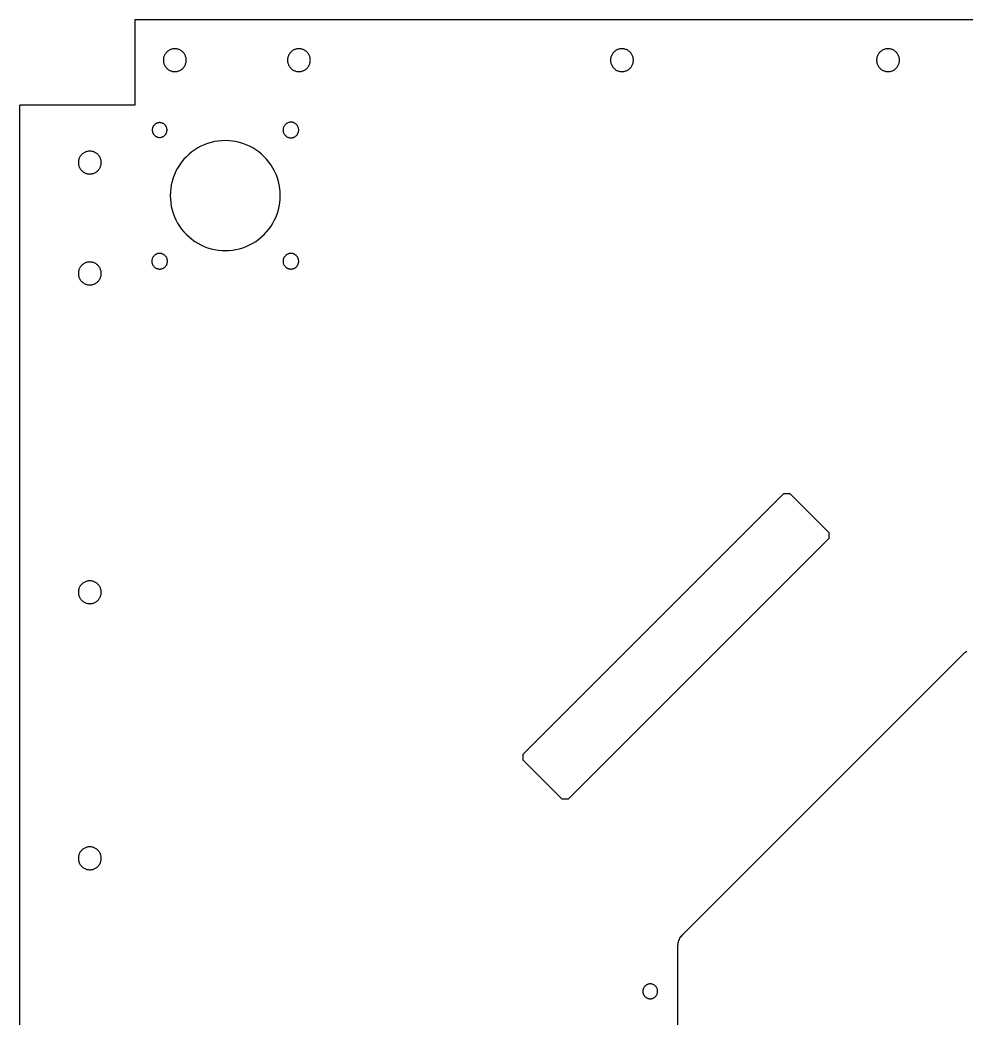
# Model space of a CAD drawing. Extents: x 393 to 866, y -23 to 443.
# Drawn here: x 393.3 to 616.8, y 207.1 to 442.9 of the extents above; entities that cross this region are included whole.
import ezdxf

# ---------------------------------------------------------------- set-up
doc = ezdxf.new("R2010")
doc.units = 0
doc.layers.get('0').update_dxf_attribs({"linetype": 'CONTINUOUS'})

msp = doc.modelspace()

# ---------------------------------------------------------------- linework, layer by layer
for p, q in [((839.18, 442.89), (420.38, 442.89)), ((420.38, 442.89), (420.38, 422.79)), ((427.21, 433.91), (427.18, 433.74)), ((427.25, 434.08), (427.21, 433.91)), ((427.3, 434.25), (427.25, 434.08)), ((427.37, 434.42), (427.3, 434.25)), ((427.44, 434.58), (427.37, 434.42)), ((427.52, 434.74), (427.44, 434.58)), ((427.62, 434.89), (427.52, 434.74)), ((427.72, 435.03), (427.62, 434.89)), ((427.83, 435.17), (427.72, 435.03)), ((427.95, 435.29), (427.83, 435.17)), ((428.08, 435.42), (427.95, 435.29)), ((428.22, 435.53), (428.08, 435.42)), ((428.36, 435.63), (428.22, 435.53)), ((428.51, 435.72), (428.36, 435.63)), ((428.67, 435.81), (428.51, 435.72)), ((428.83, 435.88), (428.67, 435.81)), ((428.99, 435.94), (428.83, 435.88)), ((429.16, 435.99), (428.99, 435.94)), ((429.33, 436.03), (429.16, 435.99)), ((429.51, 436.06), (429.33, 436.03)), ((429.68, 436.08), (429.51, 436.06)), ((429.86, 436.09), (429.68, 436.08)), ((430.04, 436.08), (429.86, 436.09)), ((430.21, 436.06), (430.04, 436.08)), ((430.39, 436.03), (430.21, 436.06)), ((430.56, 435.99), (430.39, 436.03)), ((430.73, 435.94), (430.56, 435.99)), ((430.89, 435.88), (430.73, 435.94)), ((431.05, 435.81), (430.89, 435.88)), ((431.21, 435.72), (431.05, 435.81)), ((431.36, 435.63), (431.21, 435.72)), ((431.5, 435.53), (431.36, 435.63)), ((431.64, 435.42), (431.5, 435.53)), ((431.77, 435.29), (431.64, 435.42)), ((431.89, 435.17), (431.77, 435.29)), ((432, 435.03), (431.89, 435.17)), ((432.11, 434.89), (432, 435.03)), ((432.2, 434.74), (432.11, 434.89)), ((432.28, 434.58), (432.2, 434.74)), ((432.36, 434.42), (432.28, 434.58)), ((432.42, 434.25), (432.36, 434.42)), ((432.47, 434.08), (432.42, 434.25)), ((432.51, 433.91), (432.47, 434.08)), ((432.54, 433.74), (432.51, 433.91)), ((456.53, 433.91), (456.5, 433.74)), ((456.57, 434.08), (456.53, 433.91)), ((456.62, 434.25), (456.57, 434.08)), ((456.68, 434.42), (456.62, 434.25)), ((456.75, 434.58), (456.68, 434.42)), ((456.84, 434.74), (456.75, 434.58)), ((456.93, 434.89), (456.84, 434.74)), ((457.03, 435.03), (456.93, 434.89)), ((457.15, 435.17), (457.03, 435.03)), ((457.27, 435.29), (457.15, 435.17)), ((457.4, 435.42), (457.27, 435.29)), ((457.53, 435.53), (457.4, 435.42)), ((457.68, 435.63), (457.53, 435.53)), ((457.83, 435.72), (457.68, 435.63)), ((457.98, 435.81), (457.83, 435.72)), ((458.14, 435.88), (457.98, 435.81)), ((458.31, 435.94), (458.14, 435.88)), ((458.48, 435.99), (458.31, 435.94)), ((458.65, 436.03), (458.48, 435.99)), ((458.82, 436.06), (458.65, 436.03)), ((459, 436.08), (458.82, 436.06)), ((459.18, 436.09), (459, 436.08)), ((459.35, 436.08), (459.18, 436.09)), ((459.53, 436.06), (459.35, 436.08)), ((459.7, 436.03), (459.53, 436.06)), ((459.87, 435.99), (459.7, 436.03)), ((460.04, 435.94), (459.87, 435.99)), ((460.21, 435.88), (460.04, 435.94)), ((460.37, 435.81), (460.21, 435.88)), ((460.53, 435.72), (460.37, 435.81)), ((460.68, 435.63), (460.53, 435.72)), ((460.82, 435.53), (460.68, 435.63)), ((460.96, 435.42), (460.82, 435.53)), ((461.09, 435.29), (460.96, 435.42)), ((461.21, 435.17), (461.09, 435.29)), ((461.32, 435.03), (461.21, 435.17)), ((461.42, 434.89), (461.32, 435.03)), ((461.51, 434.74), (461.42, 434.89)), ((461.6, 434.58), (461.51, 434.74)), ((461.67, 434.42), (461.6, 434.58)), ((461.73, 434.25), (461.67, 434.42)), ((461.78, 434.08), (461.73, 434.25)), ((461.82, 433.91), (461.78, 434.08)), ((461.85, 433.74), (461.82, 433.91)), ((532.84, 433.91), (532.81, 433.74)), ((532.88, 434.08), (532.84, 433.91)), ((532.93, 434.25), (532.88, 434.08)), ((533, 434.42), (532.93, 434.25)), ((533.07, 434.58), (533, 434.42)), ((533.15, 434.74), (533.07, 434.58)), ((533.25, 434.89), (533.15, 434.74)), ((533.35, 435.03), (533.25, 434.89)), ((533.46, 435.17), (533.35, 435.03)), ((533.58, 435.29), (533.46, 435.17)), ((533.71, 435.42), (533.58, 435.29)), ((533.85, 435.53), (533.71, 435.42)), ((533.99, 435.63), (533.85, 435.53)), ((534.14, 435.72), (533.99, 435.63)), ((534.3, 435.81), (534.14, 435.72)), ((534.46, 435.88), (534.3, 435.81)), ((534.62, 435.94), (534.46, 435.88)), ((534.79, 435.99), (534.62, 435.94)), ((534.96, 436.03), (534.79, 435.99)), ((535.14, 436.06), (534.96, 436.03)), ((535.31, 436.08), (535.14, 436.06)), ((535.49, 436.09), (535.31, 436.08)), ((535.67, 436.08), (535.49, 436.09)), ((535.84, 436.06), (535.67, 436.08)), ((536.02, 436.03), (535.84, 436.06)), ((536.19, 435.99), (536.02, 436.03)), ((536.36, 435.94), (536.19, 435.99)), ((536.52, 435.88), (536.36, 435.94)), ((536.69, 435.81), (536.52, 435.88)), ((536.84, 435.72), (536.69, 435.81)), ((536.99, 435.63), (536.84, 435.72)), ((537.13, 435.53), (536.99, 435.63)), ((537.27, 435.42), (537.13, 435.53)), ((537.4, 435.29), (537.27, 435.42)), ((537.52, 435.17), (537.4, 435.29)), ((537.63, 435.03), (537.52, 435.17)), ((537.74, 434.89), (537.63, 435.03)), ((537.83, 434.74), (537.74, 434.89)), ((537.91, 434.58), (537.83, 434.74)), ((537.99, 434.42), (537.91, 434.58)), ((538.05, 434.25), (537.99, 434.42)), ((538.1, 434.08), (538.05, 434.25)), ((538.14, 433.91), (538.1, 434.08)), ((538.17, 433.74), (538.14, 433.91)), ((595.7, 433.91), (595.67, 433.74)), ((595.74, 434.08), (595.7, 433.91)), ((595.79, 434.25), (595.74, 434.08)), ((595.85, 434.42), (595.79, 434.25)), ((595.93, 434.58), (595.85, 434.42)), ((596.01, 434.74), (595.93, 434.58)), ((596.1, 434.89), (596.01, 434.74)), ((596.21, 435.03), (596.1, 434.89)), ((596.32, 435.17), (596.21, 435.03)), ((596.44, 435.29), (596.32, 435.17)), ((596.57, 435.42), (596.44, 435.29)), ((596.7, 435.53), (596.57, 435.42)), ((596.85, 435.63), (596.7, 435.53)), ((597, 435.72), (596.85, 435.63)), ((597.15, 435.81), (597, 435.72)), ((597.32, 435.88), (597.15, 435.81)), ((597.48, 435.94), (597.32, 435.88)), ((597.65, 435.99), (597.48, 435.94)), ((597.82, 436.03), (597.65, 435.99)), ((598, 436.06), (597.82, 436.03)), ((598.17, 436.08), (598, 436.06)), ((598.35, 436.09), (598.17, 436.08)), ((598.52, 436.08), (598.35, 436.09)), ((598.7, 436.06), (598.52, 436.08)), ((598.88, 436.03), (598.7, 436.06)), ((599.05, 435.99), (598.88, 436.03)), ((599.22, 435.94), (599.05, 435.99)), ((599.38, 435.88), (599.22, 435.94)), ((599.54, 435.81), (599.38, 435.88)), ((599.7, 435.72), (599.54, 435.81)), ((599.85, 435.63), (599.7, 435.72)), ((599.99, 435.53), (599.85, 435.63)), ((600.13, 435.42), (599.99, 435.53)), ((600.26, 435.29), (600.13, 435.42)), ((600.38, 435.17), (600.26, 435.29)), ((600.49, 435.03), (600.38, 435.17)), ((600.59, 434.89), (600.49, 435.03)), ((600.69, 434.74), (600.59, 434.89)), ((600.77, 434.58), (600.69, 434.74)), ((600.84, 434.42), (600.77, 434.58)), ((600.91, 434.25), (600.84, 434.42)), ((600.96, 434.08), (600.91, 434.25)), ((601, 433.91), (600.96, 434.08)), ((601.03, 433.74), (601, 433.91)), ((427.17, 433.56), (427.16, 433.39)), ((427.16, 433.39), (427.17, 433.21)), ((427.18, 433.74), (427.17, 433.56)), ((427.17, 433.21), (427.18, 433.03)), ((427.18, 433.03), (427.21, 432.86)), ((427.21, 432.86), (427.25, 432.69)), ((427.25, 432.69), (427.3, 432.52)), ((427.3, 432.52), (427.37, 432.35)), ((427.37, 432.35), (427.44, 432.19)), ((427.44, 432.19), (427.52, 432.04)), ((427.52, 432.04), (427.62, 431.89)), ((427.62, 431.89), (427.72, 431.74)), ((427.72, 431.74), (427.83, 431.61)), ((427.83, 431.61), (427.95, 431.48)), ((431.77, 431.48), (431.89, 431.61)), ((431.89, 431.61), (432, 431.74)), ((432, 431.74), (432.11, 431.89)), ((432.11, 431.89), (432.2, 432.04)), ((432.2, 432.04), (432.28, 432.19)), ((432.28, 432.19), (432.36, 432.35)), ((432.36, 432.35), (432.42, 432.52)), ((432.42, 432.52), (432.47, 432.69)), ((432.47, 432.69), (432.51, 432.86)), ((432.51, 432.86), (432.54, 433.03)), ((432.55, 433.56), (432.54, 433.74)), ((432.54, 433.03), (432.55, 433.21)), ((432.56, 433.39), (432.55, 433.56)), ((432.55, 433.21), (432.56, 433.39)), ((456.5, 433.74), (456.48, 433.56)), ((456.48, 433.56), (456.48, 433.39)), ((456.48, 433.39), (456.48, 433.21)), ((456.48, 433.21), (456.5, 433.03)), ((456.5, 433.03), (456.53, 432.86)), ((456.53, 432.86), (456.57, 432.69)), ((456.57, 432.69), (456.62, 432.52)), ((456.62, 432.52), (456.68, 432.35)), ((456.68, 432.35), (456.75, 432.19)), ((456.75, 432.19), (456.84, 432.04)), ((456.84, 432.04), (456.93, 431.89)), ((456.93, 431.89), (457.03, 431.74)), ((457.03, 431.74), (457.15, 431.61)), ((457.15, 431.61), (457.27, 431.48)), ((461.09, 431.48), (461.21, 431.61)), ((461.21, 431.61), (461.32, 431.74)), ((461.32, 431.74), (461.42, 431.89)), ((461.42, 431.89), (461.51, 432.04)), ((461.51, 432.04), (461.6, 432.19)), ((461.6, 432.19), (461.67, 432.35)), ((461.67, 432.35), (461.73, 432.52)), ((461.73, 432.52), (461.78, 432.69)), ((461.78, 432.69), (461.82, 432.86)), ((461.82, 432.86), (461.85, 433.03)), ((461.87, 433.56), (461.85, 433.74)), ((461.85, 433.03), (461.87, 433.21)), ((461.88, 433.39), (461.87, 433.56)), ((461.87, 433.21), (461.88, 433.39)), ((532.8, 433.56), (532.79, 433.39)), ((532.79, 433.39), (532.8, 433.21)), ((532.81, 433.74), (532.8, 433.56)), ((532.8, 433.21), (532.81, 433.03)), ((532.81, 433.03), (532.84, 432.86)), ((532.84, 432.86), (532.88, 432.69)), ((532.88, 432.69), (532.93, 432.52)), ((532.93, 432.52), (533, 432.35)), ((533, 432.35), (533.07, 432.19)), ((533.07, 432.19), (533.15, 432.04)), ((533.15, 432.04), (533.25, 431.89)), ((533.25, 431.89), (533.35, 431.74)), ((533.35, 431.74), (533.46, 431.61)), ((533.46, 431.61), (533.58, 431.48)), ((537.4, 431.48), (537.52, 431.61)), ((537.52, 431.61), (537.63, 431.74)), ((537.63, 431.74), (537.74, 431.89)), ((537.74, 431.89), (537.83, 432.04)), ((537.83, 432.04), (537.91, 432.19)), ((537.91, 432.19), (537.99, 432.35)), ((537.99, 432.35), (538.05, 432.52)), ((538.05, 432.52), (538.1, 432.69)), ((538.1, 432.69), (538.14, 432.86)), ((538.14, 432.86), (538.17, 433.03)), ((538.19, 433.56), (538.17, 433.74)), ((538.17, 433.03), (538.19, 433.21)), ((538.19, 433.39), (538.19, 433.56)), ((538.19, 433.21), (538.19, 433.39)), ((595.67, 433.74), (595.65, 433.56)), ((595.65, 433.56), (595.65, 433.39)), ((595.65, 433.39), (595.65, 433.21)), ((595.65, 433.21), (595.67, 433.03)), ((595.67, 433.03), (595.7, 432.86)), ((595.7, 432.86), (595.74, 432.69)), ((595.74, 432.69), (595.79, 432.52)), ((595.79, 432.52), (595.85, 432.35)), ((595.85, 432.35), (595.93, 432.19)), ((595.93, 432.19), (596.01, 432.04)), ((596.01, 432.04), (596.1, 431.89)), ((596.1, 431.89), (596.21, 431.74)), ((596.21, 431.74), (596.32, 431.61)), ((596.32, 431.61), (596.44, 431.48)), ((600.26, 431.48), (600.38, 431.61)), ((600.38, 431.61), (600.49, 431.74)), ((600.49, 431.74), (600.59, 431.89)), ((600.59, 431.89), (600.69, 432.04)), ((600.69, 432.04), (600.77, 432.19)), ((600.77, 432.19), (600.84, 432.35)), ((600.84, 432.35), (600.91, 432.52)), ((600.91, 432.52), (600.96, 432.69)), ((600.96, 432.69), (601, 432.86)), ((601, 432.86), (601.03, 433.03)), ((601.04, 433.56), (601.03, 433.74)), ((601.03, 433.03), (601.04, 433.21)), ((601.05, 433.39), (601.04, 433.56)), ((601.04, 433.21), (601.05, 433.39)), ((427.95, 431.48), (428.08, 431.36)), ((428.08, 431.36), (428.22, 431.24)), ((428.22, 431.24), (428.36, 431.14)), ((428.36, 431.14), (428.51, 431.05)), ((428.51, 431.05), (428.67, 430.96)), ((428.67, 430.96), (428.83, 430.89)), ((428.83, 430.89), (428.99, 430.83)), ((428.99, 430.83), (429.16, 430.78)), ((429.16, 430.78), (429.33, 430.74)), ((429.33, 430.74), (429.51, 430.71)), ((429.51, 430.71), (429.68, 430.69)), ((429.68, 430.69), (429.86, 430.69)), ((429.86, 430.69), (430.04, 430.69)), ((430.04, 430.69), (430.21, 430.71)), ((430.21, 430.71), (430.39, 430.74)), ((430.39, 430.74), (430.56, 430.78)), ((430.56, 430.78), (430.73, 430.83)), ((430.73, 430.83), (430.89, 430.89)), ((430.89, 430.89), (431.05, 430.96)), ((431.05, 430.96), (431.21, 431.05)), ((431.21, 431.05), (431.36, 431.14)), ((431.36, 431.14), (431.5, 431.24)), ((431.5, 431.24), (431.64, 431.36)), ((431.64, 431.36), (431.77, 431.48)), ((457.27, 431.48), (457.4, 431.36)), ((457.4, 431.36), (457.53, 431.24)), ((457.53, 431.24), (457.68, 431.14)), ((457.68, 431.14), (457.83, 431.05)), ((457.83, 431.05), (457.98, 430.96)), ((457.98, 430.96), (458.14, 430.89)), ((458.14, 430.89), (458.31, 430.83)), ((458.31, 430.83), (458.48, 430.78)), ((458.48, 430.78), (458.65, 430.74)), ((458.65, 430.74), (458.82, 430.71)), ((458.82, 430.71), (459, 430.69)), ((459, 430.69), (459.18, 430.69)), ((459.18, 430.69), (459.35, 430.69)), ((459.35, 430.69), (459.53, 430.71)), ((459.53, 430.71), (459.7, 430.74)), ((459.7, 430.74), (459.87, 430.78)), ((459.87, 430.78), (460.04, 430.83)), ((460.04, 430.83), (460.21, 430.89)), ((460.21, 430.89), (460.37, 430.96)), ((460.37, 430.96), (460.53, 431.05)), ((460.53, 431.05), (460.68, 431.14)), ((460.68, 431.14), (460.82, 431.24)), ((460.82, 431.24), (460.96, 431.36)), ((460.96, 431.36), (461.09, 431.48)), ((533.58, 431.48), (533.71, 431.36)), ((533.71, 431.36), (533.85, 431.24)), ((533.85, 431.24), (533.99, 431.14)), ((533.99, 431.14), (534.14, 431.05)), ((534.14, 431.05), (534.3, 430.96)), ((534.3, 430.96), (534.46, 430.89)), ((534.46, 430.89), (534.62, 430.83)), ((534.62, 430.83), (534.79, 430.78)), ((534.79, 430.78), (534.96, 430.74)), ((534.96, 430.74), (535.14, 430.71)), ((535.14, 430.71), (535.31, 430.69)), ((535.31, 430.69), (535.49, 430.69)), ((535.49, 430.69), (535.67, 430.69)), ((535.67, 430.69), (535.84, 430.71)), ((535.84, 430.71), (536.02, 430.74)), ((536.02, 430.74), (536.19, 430.78)), ((536.19, 430.78), (536.36, 430.83)), ((536.36, 430.83), (536.52, 430.89)), ((536.52, 430.89), (536.69, 430.96)), ((536.69, 430.96), (536.84, 431.05)), ((536.84, 431.05), (536.99, 431.14)), ((536.99, 431.14), (537.13, 431.24)), ((537.13, 431.24), (537.27, 431.36)), ((537.27, 431.36), (537.4, 431.48)), ((596.44, 431.48), (596.57, 431.36)), ((596.57, 431.36), (596.7, 431.24)), ((596.7, 431.24), (596.85, 431.14)), ((596.85, 431.14), (597, 431.05)), ((597, 431.05), (597.15, 430.96)), ((597.15, 430.96), (597.32, 430.89)), ((597.32, 430.89), (597.48, 430.83)), ((597.48, 430.83), (597.65, 430.78)), ((597.65, 430.78), (597.82, 430.74)), ((597.82, 430.74), (598, 430.71)), ((598, 430.71), (598.17, 430.69)), ((598.17, 430.69), (598.35, 430.69)), ((598.35, 430.69), (598.52, 430.69)), ((598.52, 430.69), (598.7, 430.71)), ((598.7, 430.71), (598.88, 430.74)), ((598.88, 430.74), (599.05, 430.78)), ((599.05, 430.78), (599.22, 430.83)), ((599.22, 430.83), (599.38, 430.89)), ((599.38, 430.89), (599.54, 430.96)), ((599.54, 430.96), (599.7, 431.05)), ((599.7, 431.05), (599.85, 431.14)), ((599.85, 431.14), (599.99, 431.24)), ((599.99, 431.24), (600.13, 431.36)), ((600.13, 431.36), (600.26, 431.48)), ((420.38, 422.79), (393.28, 422.79)), ((393.28, 3.99), (393.28, 422.79)), ((424.62, 417.45), (424.59, 417.34)), ((424.66, 417.56), (424.62, 417.45)), ((424.71, 417.66), (424.66, 417.56)), ((424.76, 417.76), (424.71, 417.66)), ((424.82, 417.86), (424.76, 417.76)), ((424.89, 417.95), (424.82, 417.86)), ((424.96, 418.04), (424.89, 417.95)), ((425.04, 418.12), (424.96, 418.04)), ((425.12, 418.2), (425.04, 418.12)), ((425.21, 418.27), (425.12, 418.2)), ((425.3, 418.34), (425.21, 418.27)), ((425.4, 418.4), (425.3, 418.34)), ((425.5, 418.46), (425.4, 418.4)), ((425.61, 418.5), (425.5, 418.46)), ((425.71, 418.54), (425.61, 418.5)), ((425.82, 418.58), (425.71, 418.54)), ((425.94, 418.6), (425.82, 418.58)), ((426.05, 418.62), (425.94, 418.6)), ((426.16, 418.63), (426.05, 418.62)), ((426.28, 418.64), (426.16, 418.63)), ((426.39, 418.63), (426.28, 418.64)), ((426.51, 418.62), (426.39, 418.63)), ((426.62, 418.6), (426.51, 418.62)), ((426.73, 418.58), (426.62, 418.6)), ((426.84, 418.54), (426.73, 418.58)), ((426.95, 418.5), (426.84, 418.54)), ((427.05, 418.46), (426.95, 418.5)), ((427.15, 418.4), (427.05, 418.46)), ((427.25, 418.34), (427.15, 418.4)), ((427.34, 418.27), (427.25, 418.34)), ((427.43, 418.2), (427.34, 418.27)), ((427.51, 418.12), (427.43, 418.2)), ((427.59, 418.04), (427.51, 418.12)), ((427.67, 417.95), (427.59, 418.04)), ((427.73, 417.86), (427.67, 417.95)), ((427.79, 417.76), (427.73, 417.86)), ((427.85, 417.66), (427.79, 417.76)), ((427.89, 417.56), (427.85, 417.66)), ((427.93, 417.45), (427.89, 417.56)), ((427.97, 417.34), (427.93, 417.45)), ((455.53, 417.48), (455.49, 417.36)), ((455.57, 417.59), (455.53, 417.48)), ((455.62, 417.7), (455.57, 417.59)), ((455.67, 417.81), (455.62, 417.7)), ((455.74, 417.91), (455.67, 417.81)), ((455.81, 418.01), (455.74, 417.91)), ((455.89, 418.11), (455.81, 418.01)), ((455.97, 418.19), (455.89, 418.11)), ((456.06, 418.28), (455.97, 418.19)), ((456.15, 418.35), (456.06, 418.28)), ((456.25, 418.42), (456.15, 418.35)), ((456.35, 418.49), (456.25, 418.42)), ((456.46, 418.54), (456.35, 418.49)), ((456.57, 418.59), (456.46, 418.54)), ((456.68, 418.64), (456.57, 418.59)), ((456.8, 418.67), (456.68, 418.64)), ((456.92, 418.7), (456.8, 418.67)), ((457.04, 418.72), (456.92, 418.7)), ((457.16, 418.73), (457.04, 418.72)), ((457.28, 418.74), (457.16, 418.73)), ((457.4, 418.73), (457.28, 418.74)), ((457.52, 418.72), (457.4, 418.73)), ((457.64, 418.7), (457.52, 418.72)), ((457.76, 418.67), (457.64, 418.7)), ((457.87, 418.64), (457.76, 418.67)), ((457.98, 418.59), (457.87, 418.64)), ((458.1, 418.54), (457.98, 418.59)), ((458.2, 418.49), (458.1, 418.54)), ((458.3, 418.42), (458.2, 418.49)), ((458.4, 418.35), (458.3, 418.42)), ((458.5, 418.28), (458.4, 418.35)), ((458.59, 418.19), (458.5, 418.28)), ((458.67, 418.11), (458.59, 418.19)), ((458.74, 418.01), (458.67, 418.11)), ((458.82, 417.91), (458.74, 418.01)), ((458.88, 417.81), (458.82, 417.91)), ((458.94, 417.7), (458.88, 417.81)), ((458.99, 417.59), (458.94, 417.7)), ((459.03, 417.48), (458.99, 417.59)), ((459.06, 417.36), (459.03, 417.48)), ((424.54, 417.11), (424.53, 417)), ((424.53, 417), (424.53, 416.89)), ((424.53, 416.89), (424.53, 416.77)), ((424.53, 416.77), (424.54, 416.66)), ((424.56, 417.23), (424.54, 417.11)), ((424.54, 416.66), (424.56, 416.54)), ((424.59, 417.34), (424.56, 417.23)), ((424.56, 416.54), (424.59, 416.43)), ((424.59, 416.43), (424.62, 416.32)), ((424.62, 416.32), (424.66, 416.22)), ((424.66, 416.22), (424.71, 416.11)), ((424.71, 416.11), (424.76, 416.01)), ((424.76, 416.01), (424.82, 415.91)), ((424.82, 415.91), (424.89, 415.82)), ((424.89, 415.82), (424.96, 415.73)), ((424.96, 415.73), (425.04, 415.65)), ((425.04, 415.65), (425.12, 415.57)), ((425.12, 415.57), (425.21, 415.5)), ((425.21, 415.5), (425.3, 415.43)), ((425.3, 415.43), (425.4, 415.37)), ((425.4, 415.37), (425.5, 415.32)), ((425.5, 415.32), (425.61, 415.27)), ((425.61, 415.27), (425.71, 415.23)), ((425.71, 415.23), (425.82, 415.2)), ((425.82, 415.2), (425.94, 415.17)), ((425.94, 415.17), (426.05, 415.15)), ((426.05, 415.15), (426.16, 415.14)), ((426.16, 415.14), (426.28, 415.14)), ((426.28, 415.14), (426.39, 415.14)), ((426.39, 415.14), (426.51, 415.15)), ((426.51, 415.15), (426.62, 415.17)), ((426.62, 415.17), (426.73, 415.2)), ((426.73, 415.2), (426.84, 415.23)), ((426.84, 415.23), (426.95, 415.27)), ((426.95, 415.27), (427.05, 415.32)), ((427.05, 415.32), (427.15, 415.37)), ((427.15, 415.37), (427.25, 415.43)), ((427.25, 415.43), (427.34, 415.5)), ((427.34, 415.5), (427.43, 415.57)), ((427.43, 415.57), (427.51, 415.65)), ((427.51, 415.65), (427.59, 415.73)), ((427.59, 415.73), (427.67, 415.82)), ((427.67, 415.82), (427.73, 415.91)), ((427.73, 415.91), (427.79, 416.01)), ((427.79, 416.01), (427.85, 416.11)), ((427.85, 416.11), (427.89, 416.22)), ((427.89, 416.22), (427.93, 416.32)), ((427.93, 416.32), (427.97, 416.43)), ((427.99, 417.23), (427.97, 417.34)), ((427.97, 416.43), (427.99, 416.54)), ((428.01, 417.11), (427.99, 417.23)), ((427.99, 416.54), (428.01, 416.66)), ((428.02, 417), (428.01, 417.11)), ((428.01, 416.66), (428.02, 416.77)), ((428.03, 416.89), (428.02, 417)), ((428.02, 416.77), (428.03, 416.89)), ((455.44, 417.13), (455.43, 417.01)), ((455.43, 417.01), (455.43, 416.89)), ((455.43, 416.89), (455.43, 416.76)), ((455.43, 416.76), (455.44, 416.64)), ((455.46, 417.25), (455.44, 417.13)), ((455.44, 416.64), (455.46, 416.52)), ((455.49, 417.36), (455.46, 417.25)), ((455.46, 416.52), (455.49, 416.41)), ((455.49, 416.41), (455.53, 416.29)), ((455.53, 416.29), (455.57, 416.18)), ((455.57, 416.18), (455.62, 416.07)), ((455.62, 416.07), (455.67, 415.96)), ((455.67, 415.96), (455.74, 415.86)), ((455.74, 415.86), (455.81, 415.76)), ((455.81, 415.76), (455.89, 415.67)), ((455.89, 415.67), (455.97, 415.58)), ((455.97, 415.58), (456.06, 415.49)), ((456.06, 415.49), (456.15, 415.42)), ((456.15, 415.42), (456.25, 415.35)), ((456.25, 415.35), (456.35, 415.28)), ((456.35, 415.28), (456.46, 415.23)), ((456.46, 415.23), (456.57, 415.18)), ((456.57, 415.18), (456.68, 415.13)), ((456.68, 415.13), (456.8, 415.1)), ((456.8, 415.1), (456.92, 415.07)), ((456.92, 415.07), (457.04, 415.05)), ((457.04, 415.05), (457.16, 415.04)), ((457.16, 415.04), (457.28, 415.04)), ((457.28, 415.04), (457.4, 415.04)), ((457.4, 415.04), (457.52, 415.05)), ((457.52, 415.05), (457.64, 415.07)), ((457.64, 415.07), (457.76, 415.1)), ((457.76, 415.1), (457.87, 415.13)), ((457.87, 415.13), (457.98, 415.18)), ((457.98, 415.18), (458.1, 415.23)), ((458.1, 415.23), (458.2, 415.28)), ((458.2, 415.28), (458.3, 415.35)), ((458.3, 415.35), (458.4, 415.42)), ((458.4, 415.42), (458.5, 415.49)), ((458.5, 415.49), (458.59, 415.58)), ((458.59, 415.58), (458.67, 415.67)), ((458.67, 415.67), (458.74, 415.76)), ((458.74, 415.76), (458.82, 415.86)), ((458.82, 415.86), (458.88, 415.96)), ((458.88, 415.96), (458.94, 416.07)), ((458.94, 416.07), (458.99, 416.18)), ((458.99, 416.18), (459.03, 416.29)), ((459.03, 416.29), (459.06, 416.41)), ((459.09, 417.25), (459.06, 417.36)), ((459.06, 416.41), (459.09, 416.52)), ((459.11, 417.13), (459.09, 417.25)), ((459.09, 416.52), (459.11, 416.64)), ((459.12, 417.01), (459.11, 417.13)), ((459.11, 416.64), (459.12, 416.76)), ((459.13, 416.89), (459.12, 417.01)), ((459.12, 416.76), (459.13, 416.89)), ((436.03, 413.04), (435.28, 412.64)), ((436.8, 413.4), (436.03, 413.04)), ((437.6, 413.7), (436.8, 413.4)), ((438.41, 413.94), (437.6, 413.7)), ((439.24, 414.14), (438.41, 413.94)), ((440.08, 414.27), (439.24, 414.14)), ((440.93, 414.36), (440.08, 414.27)), ((441.78, 414.39), (440.93, 414.36)), ((442.63, 414.36), (441.78, 414.39)), ((443.47, 414.27), (442.63, 414.36)), ((444.31, 414.14), (443.47, 414.27)), ((445.14, 413.94), (444.31, 414.14)), ((445.96, 413.7), (445.14, 413.94)), ((446.75, 413.4), (445.96, 413.7)), ((447.53, 413.04), (446.75, 413.4)), ((448.28, 412.64), (447.53, 413.04)), ((407.36, 410.39), (407.28, 410.23)), ((407.44, 410.54), (407.36, 410.39)), ((407.53, 410.69), (407.44, 410.54)), ((407.63, 410.84), (407.53, 410.69)), ((407.75, 410.97), (407.63, 410.84)), ((407.87, 411.1), (407.75, 410.97)), ((408, 411.22), (407.87, 411.1)), ((408.13, 411.34), (408, 411.22)), ((408.28, 411.44), (408.13, 411.34)), ((408.43, 411.53), (408.28, 411.44)), ((408.58, 411.61), (408.43, 411.53)), ((408.74, 411.69), (408.58, 411.61)), ((408.91, 411.75), (408.74, 411.69)), ((409.08, 411.8), (408.91, 411.75)), ((409.25, 411.84), (409.08, 411.8)), ((409.42, 411.87), (409.25, 411.84)), ((409.6, 411.89), (409.42, 411.87)), ((409.78, 411.89), (409.6, 411.89)), ((409.95, 411.89), (409.78, 411.89)), ((410.13, 411.87), (409.95, 411.89)), ((410.3, 411.84), (410.13, 411.87)), ((410.48, 411.8), (410.3, 411.84)), ((410.64, 411.75), (410.48, 411.8)), ((410.81, 411.69), (410.64, 411.75)), ((410.97, 411.61), (410.81, 411.69)), ((411.13, 411.53), (410.97, 411.61)), ((411.28, 411.44), (411.13, 411.53)), ((411.42, 411.34), (411.28, 411.44)), ((411.56, 411.22), (411.42, 411.34)), ((411.69, 411.1), (411.56, 411.22)), ((411.81, 410.97), (411.69, 411.1)), ((411.92, 410.84), (411.81, 410.97)), ((412.02, 410.69), (411.92, 410.84)), ((412.12, 410.54), (412.02, 410.69)), ((412.2, 410.39), (412.12, 410.54)), ((412.27, 410.23), (412.2, 410.39)), ((432.58, 410.58), (432, 409.96)), ((433.21, 411.16), (432.58, 410.58)), ((433.86, 411.7), (433.21, 411.16)), ((434.55, 412.19), (433.86, 411.7)), ((435.28, 412.64), (434.55, 412.19)), ((449, 412.19), (448.28, 412.64)), ((449.69, 411.7), (449, 412.19)), ((450.35, 411.16), (449.69, 411.7)), ((450.97, 410.58), (450.35, 411.16)), ((451.55, 409.96), (450.97, 410.58)), ((407.1, 409.55), (407.08, 409.37)), ((407.08, 409.37), (407.08, 409.19)), ((407.08, 409.19), (407.08, 409.02)), ((407.08, 409.02), (407.1, 408.84)), ((407.13, 409.72), (407.1, 409.55)), ((407.1, 408.84), (407.13, 408.67)), ((407.17, 409.89), (407.13, 409.72)), ((407.13, 408.67), (407.17, 408.49)), ((407.22, 410.06), (407.17, 409.89)), ((407.17, 408.49), (407.22, 408.33)), ((407.28, 410.23), (407.22, 410.06)), ((407.22, 408.33), (407.28, 408.16)), ((407.28, 408.16), (407.36, 408)), ((407.36, 408), (407.44, 407.84)), ((412.12, 407.84), (412.2, 408)), ((412.2, 408), (412.27, 408.16)), ((412.33, 410.06), (412.27, 410.23)), ((412.27, 408.16), (412.33, 408.33)), ((412.38, 409.89), (412.33, 410.06)), ((412.33, 408.33), (412.38, 408.49)), ((412.43, 409.72), (412.38, 409.89)), ((412.38, 408.49), (412.43, 408.67)), ((412.45, 409.55), (412.43, 409.72)), ((412.43, 408.67), (412.45, 408.84)), ((412.47, 409.37), (412.45, 409.55)), ((412.45, 408.84), (412.47, 409.02)), ((412.48, 409.19), (412.47, 409.37)), ((412.47, 409.02), (412.48, 409.19)), ((430.97, 408.61), (430.52, 407.89)), ((431.46, 409.3), (430.97, 408.61)), ((432, 409.96), (431.46, 409.3)), ((452.09, 409.3), (451.55, 409.96)), ((452.59, 408.61), (452.09, 409.3)), ((453.04, 407.89), (452.59, 408.61)), ((407.44, 407.84), (407.53, 407.69)), ((407.53, 407.69), (407.63, 407.55)), ((407.63, 407.55), (407.75, 407.41)), ((407.75, 407.41), (407.87, 407.28)), ((407.87, 407.28), (408, 407.16)), ((408, 407.16), (408.13, 407.05)), ((408.13, 407.05), (408.28, 406.95)), ((408.28, 406.95), (408.43, 406.86)), ((408.43, 406.86), (408.58, 406.77)), ((408.58, 406.77), (408.74, 406.7)), ((408.74, 406.7), (408.91, 406.64)), ((408.91, 406.64), (409.08, 406.59)), ((409.08, 406.59), (409.25, 406.55)), ((409.25, 406.55), (409.42, 406.52)), ((409.42, 406.52), (409.6, 406.5)), ((409.6, 406.5), (409.78, 406.49)), ((409.78, 406.49), (409.95, 406.5)), ((409.95, 406.5), (410.13, 406.52)), ((410.13, 406.52), (410.3, 406.55)), ((410.3, 406.55), (410.48, 406.59)), ((410.48, 406.59), (410.64, 406.64)), ((410.64, 406.64), (410.81, 406.7)), ((410.81, 406.7), (410.97, 406.77)), ((410.97, 406.77), (411.13, 406.86)), ((411.13, 406.86), (411.28, 406.95)), ((411.28, 406.95), (411.42, 407.05)), ((411.42, 407.05), (411.56, 407.16)), ((411.56, 407.16), (411.69, 407.28)), ((411.69, 407.28), (411.81, 407.41)), ((411.81, 407.41), (411.92, 407.55)), ((411.92, 407.55), (412.02, 407.69)), ((412.02, 407.69), (412.12, 407.84)), ((429.77, 406.36), (429.47, 405.56)), ((430.12, 407.14), (429.77, 406.36)), ((430.52, 407.89), (430.12, 407.14)), ((453.44, 407.14), (453.04, 407.89)), ((453.79, 406.36), (453.44, 407.14)), ((454.09, 405.56), (453.79, 406.36)), ((429.03, 403.92), (428.89, 403.08)), ((429.22, 404.75), (429.03, 403.92)), ((429.47, 405.56), (429.22, 404.75)), ((454.33, 404.75), (454.09, 405.56)), ((454.53, 403.92), (454.33, 404.75)), ((454.67, 403.08), (454.53, 403.92)), ((428.8, 402.24), (428.78, 401.39)), ((428.78, 401.39), (428.8, 400.54)), ((428.89, 403.08), (428.8, 402.24)), ((454.75, 402.24), (454.67, 403.08)), ((454.78, 401.39), (454.75, 402.24)), ((454.75, 400.54), (454.78, 401.39)), ((428.8, 400.54), (428.89, 399.69)), ((428.89, 399.69), (429.03, 398.85)), ((429.03, 398.85), (429.22, 398.02)), ((454.33, 398.02), (454.53, 398.85)), ((454.53, 398.85), (454.67, 399.69)), ((454.67, 399.69), (454.75, 400.54)), ((429.22, 398.02), (429.47, 397.21)), ((429.47, 397.21), (429.77, 396.41)), ((429.77, 396.41), (430.12, 395.64)), ((453.44, 395.64), (453.79, 396.41)), ((453.79, 396.41), (454.09, 397.21)), ((454.09, 397.21), (454.33, 398.02)), ((430.12, 395.64), (430.52, 394.89)), ((430.52, 394.89), (430.97, 394.16)), ((430.97, 394.16), (431.46, 393.47)), ((452.09, 393.47), (452.59, 394.16)), ((452.59, 394.16), (453.04, 394.89)), ((453.04, 394.89), (453.44, 395.64)), ((431.46, 393.47), (432, 392.81)), ((432, 392.81), (432.58, 392.19)), ((432.58, 392.19), (433.21, 391.61)), ((433.21, 391.61), (433.86, 391.07)), ((449.69, 391.07), (450.35, 391.61)), ((450.35, 391.61), (450.97, 392.19)), ((450.97, 392.19), (451.55, 392.81)), ((451.55, 392.81), (452.09, 393.47)), ((433.86, 391.07), (434.55, 390.58)), ((434.55, 390.58), (435.28, 390.13)), ((435.28, 390.13), (436.03, 389.73)), ((436.03, 389.73), (436.8, 389.38)), ((436.8, 389.38), (437.6, 389.08)), ((445.96, 389.08), (446.75, 389.38)), ((446.75, 389.38), (447.53, 389.73)), ((447.53, 389.73), (448.28, 390.13)), ((448.28, 390.13), (449, 390.58)), ((449, 390.58), (449.69, 391.07)), ((424.67, 386.81), (424.62, 386.7)), ((424.74, 386.91), (424.67, 386.81)), ((424.81, 387.01), (424.74, 386.91)), ((424.89, 387.11), (424.81, 387.01)), ((424.97, 387.19), (424.89, 387.11)), ((425.06, 387.28), (424.97, 387.19)), ((425.15, 387.35), (425.06, 387.28)), ((425.25, 387.42), (425.15, 387.35)), ((425.35, 387.49), (425.25, 387.42)), ((425.46, 387.54), (425.35, 387.49)), ((425.57, 387.59), (425.46, 387.54)), ((425.68, 387.64), (425.57, 387.59)), ((425.8, 387.67), (425.68, 387.64)), ((425.92, 387.7), (425.8, 387.67)), ((426.04, 387.72), (425.92, 387.7)), ((426.16, 387.73), (426.04, 387.72)), ((426.28, 387.74), (426.16, 387.73)), ((426.4, 387.73), (426.28, 387.74)), ((426.52, 387.72), (426.4, 387.73)), ((426.64, 387.7), (426.52, 387.72)), ((426.76, 387.67), (426.64, 387.7)), ((426.87, 387.64), (426.76, 387.67)), ((426.98, 387.59), (426.87, 387.64)), ((427.1, 387.54), (426.98, 387.59)), ((427.2, 387.49), (427.1, 387.54)), ((427.3, 387.42), (427.2, 387.49)), ((427.4, 387.35), (427.3, 387.42)), ((427.5, 387.28), (427.4, 387.35)), ((427.59, 387.19), (427.5, 387.28)), ((427.67, 387.11), (427.59, 387.19)), ((427.74, 387.01), (427.67, 387.11)), ((427.82, 386.91), (427.74, 387.01)), ((427.88, 386.81), (427.82, 386.91)), ((427.94, 386.7), (427.88, 386.81)), ((437.6, 389.08), (438.41, 388.83)), ((438.41, 388.83), (439.24, 388.64)), ((439.24, 388.64), (440.08, 388.5)), ((440.08, 388.5), (440.93, 388.41)), ((440.93, 388.41), (441.78, 388.39)), ((441.78, 388.39), (442.63, 388.41)), ((442.63, 388.41), (443.47, 388.5)), ((443.47, 388.5), (444.31, 388.64)), ((444.31, 388.64), (445.14, 388.83)), ((445.14, 388.83), (445.96, 389.08)), ((455.67, 386.81), (455.62, 386.7)), ((455.74, 386.91), (455.67, 386.81)), ((455.81, 387.01), (455.74, 386.91)), ((455.89, 387.11), (455.81, 387.01)), ((455.97, 387.19), (455.89, 387.11)), ((456.06, 387.28), (455.97, 387.19)), ((456.15, 387.35), (456.06, 387.28)), ((456.25, 387.42), (456.15, 387.35)), ((456.35, 387.49), (456.25, 387.42)), ((456.46, 387.54), (456.35, 387.49)), ((456.57, 387.59), (456.46, 387.54)), ((456.68, 387.64), (456.57, 387.59)), ((456.8, 387.67), (456.68, 387.64)), ((456.92, 387.7), (456.8, 387.67)), ((457.04, 387.72), (456.92, 387.7)), ((457.16, 387.73), (457.04, 387.72)), ((457.28, 387.74), (457.16, 387.73)), ((457.4, 387.73), (457.28, 387.74)), ((457.52, 387.72), (457.4, 387.73)), ((457.64, 387.7), (457.52, 387.72)), ((457.76, 387.67), (457.64, 387.7)), ((457.87, 387.64), (457.76, 387.67)), ((457.98, 387.59), (457.87, 387.64)), ((458.1, 387.54), (457.98, 387.59)), ((458.2, 387.49), (458.1, 387.54)), ((458.3, 387.42), (458.2, 387.49)), ((458.4, 387.35), (458.3, 387.42)), ((458.5, 387.28), (458.4, 387.35)), ((458.59, 387.19), (458.5, 387.28)), ((458.67, 387.11), (458.59, 387.19)), ((458.74, 387.01), (458.67, 387.11)), ((458.82, 386.91), (458.74, 387.01)), ((458.88, 386.81), (458.82, 386.91)), ((458.94, 386.7), (458.88, 386.81)), ((407.53, 384.49), (407.44, 384.34)), ((407.63, 384.63), (407.53, 384.49)), ((407.75, 384.77), (407.63, 384.63)), ((407.87, 384.9), (407.75, 384.77)), ((408, 385.02), (407.87, 384.9)), ((408.13, 385.13), (408, 385.02)), ((408.28, 385.23), (408.13, 385.13)), ((408.43, 385.33), (408.28, 385.23)), ((408.58, 385.41), (408.43, 385.33)), ((408.74, 385.48), (408.58, 385.41)), ((408.91, 385.55), (408.74, 385.48)), ((409.08, 385.6), (408.91, 385.55)), ((409.25, 385.64), (409.08, 385.6)), ((409.42, 385.67), (409.25, 385.64)), ((409.6, 385.68), (409.42, 385.67)), ((409.78, 385.69), (409.6, 385.68)), ((409.95, 385.68), (409.78, 385.69)), ((410.13, 385.67), (409.95, 385.68)), ((410.3, 385.64), (410.13, 385.67)), ((410.48, 385.6), (410.3, 385.64)), ((410.64, 385.55), (410.48, 385.6)), ((410.81, 385.48), (410.64, 385.55)), ((410.97, 385.41), (410.81, 385.48)), ((411.13, 385.33), (410.97, 385.41)), ((411.28, 385.23), (411.13, 385.33)), ((411.42, 385.13), (411.28, 385.23)), ((411.56, 385.02), (411.42, 385.13)), ((411.69, 384.9), (411.56, 385.02)), ((411.81, 384.77), (411.69, 384.9)), ((411.92, 384.63), (411.81, 384.77)), ((412.02, 384.49), (411.92, 384.63)), ((412.12, 384.34), (412.02, 384.49)), ((424.44, 386.13), (424.43, 386.01)), ((424.43, 386.01), (424.43, 385.89)), ((424.43, 385.89), (424.43, 385.76)), ((424.43, 385.76), (424.44, 385.64)), ((424.46, 386.25), (424.44, 386.13)), ((424.44, 385.64), (424.46, 385.52)), ((424.49, 386.36), (424.46, 386.25)), ((424.46, 385.52), (424.49, 385.41)), ((424.53, 386.48), (424.49, 386.36)), ((424.49, 385.41), (424.53, 385.29)), ((424.57, 386.59), (424.53, 386.48)), ((424.53, 385.29), (424.57, 385.18)), ((424.62, 386.7), (424.57, 386.59)), ((424.57, 385.18), (424.62, 385.07)), ((424.62, 385.07), (424.67, 384.96)), ((424.67, 384.96), (424.74, 384.86)), ((424.74, 384.86), (424.81, 384.76)), ((424.81, 384.76), (424.89, 384.67)), ((424.89, 384.67), (424.97, 384.58)), ((424.97, 384.58), (425.06, 384.49)), ((425.06, 384.49), (425.15, 384.42)), ((425.15, 384.42), (425.25, 384.35)), ((427.3, 384.35), (427.4, 384.42)), ((427.4, 384.42), (427.5, 384.49)), ((427.5, 384.49), (427.59, 384.58)), ((427.59, 384.58), (427.67, 384.67)), ((427.67, 384.67), (427.74, 384.76)), ((427.74, 384.76), (427.82, 384.86)), ((427.82, 384.86), (427.88, 384.96)), ((427.88, 384.96), (427.94, 385.07)), ((427.99, 386.59), (427.94, 386.7)), ((427.94, 385.07), (427.99, 385.18)), ((428.03, 386.48), (427.99, 386.59)), ((427.99, 385.18), (428.03, 385.29)), ((428.06, 386.36), (428.03, 386.48)), ((428.03, 385.29), (428.06, 385.41)), ((428.09, 386.25), (428.06, 386.36)), ((428.06, 385.41), (428.09, 385.52)), ((428.11, 386.13), (428.09, 386.25)), ((428.09, 385.52), (428.11, 385.64)), ((428.12, 386.01), (428.11, 386.13)), ((428.11, 385.64), (428.12, 385.76)), ((428.13, 385.89), (428.12, 386.01)), ((428.12, 385.76), (428.13, 385.89)), ((455.44, 386.13), (455.43, 386.01)), ((455.43, 386.01), (455.43, 385.89)), ((455.43, 385.89), (455.43, 385.76)), ((455.43, 385.76), (455.44, 385.64)), ((455.46, 386.25), (455.44, 386.13)), ((455.44, 385.64), (455.46, 385.52)), ((455.49, 386.36), (455.46, 386.25)), ((455.46, 385.52), (455.49, 385.41)), ((455.53, 386.48), (455.49, 386.36)), ((455.49, 385.41), (455.53, 385.29)), ((455.57, 386.59), (455.53, 386.48)), ((455.53, 385.29), (455.57, 385.18)), ((455.62, 386.7), (455.57, 386.59)), ((455.57, 385.18), (455.62, 385.07)), ((455.62, 385.07), (455.67, 384.96)), ((455.67, 384.96), (455.74, 384.86)), ((455.74, 384.86), (455.81, 384.76)), ((455.81, 384.76), (455.89, 384.67)), ((455.89, 384.67), (455.97, 384.58)), ((455.97, 384.58), (456.06, 384.49)), ((456.06, 384.49), (456.15, 384.42)), ((456.15, 384.42), (456.25, 384.35)), ((458.3, 384.35), (458.4, 384.42)), ((458.4, 384.42), (458.5, 384.49)), ((458.5, 384.49), (458.59, 384.58)), ((458.59, 384.58), (458.67, 384.67)), ((458.67, 384.67), (458.74, 384.76)), ((458.74, 384.76), (458.82, 384.86)), ((458.82, 384.86), (458.88, 384.96)), ((458.88, 384.96), (458.94, 385.07)), ((458.99, 386.59), (458.94, 386.7)), ((458.94, 385.07), (458.99, 385.18)), ((459.03, 386.48), (458.99, 386.59)), ((458.99, 385.18), (459.03, 385.29)), ((459.06, 386.36), (459.03, 386.48)), ((459.03, 385.29), (459.06, 385.41)), ((459.09, 386.25), (459.06, 386.36)), ((459.06, 385.41), (459.09, 385.52)), ((459.11, 386.13), (459.09, 386.25)), ((459.09, 385.52), (459.11, 385.64)), ((459.12, 386.01), (459.11, 386.13)), ((459.11, 385.64), (459.12, 385.76)), ((459.13, 385.89), (459.12, 386.01)), ((459.12, 385.76), (459.13, 385.89)), ((407.1, 383.34), (407.08, 383.17)), ((407.08, 383.17), (407.08, 382.99)), ((407.08, 382.99), (407.08, 382.81)), ((407.08, 382.81), (407.1, 382.64)), ((407.13, 383.52), (407.1, 383.34)), ((407.1, 382.64), (407.13, 382.46)), ((407.17, 383.69), (407.13, 383.52)), ((407.13, 382.46), (407.17, 382.29)), ((407.22, 383.86), (407.17, 383.69)), ((407.17, 382.29), (407.22, 382.12)), ((407.28, 384.02), (407.22, 383.86)), ((407.22, 382.12), (407.28, 381.96)), ((407.36, 384.18), (407.28, 384.02)), ((407.44, 384.34), (407.36, 384.18)), ((412.2, 384.18), (412.12, 384.34)), ((412.27, 384.02), (412.2, 384.18)), ((412.33, 383.86), (412.27, 384.02)), ((412.27, 381.96), (412.33, 382.12)), ((412.38, 383.69), (412.33, 383.86)), ((412.33, 382.12), (412.38, 382.29)), ((412.43, 383.52), (412.38, 383.69)), ((412.38, 382.29), (412.43, 382.46)), ((412.45, 383.34), (412.43, 383.52)), ((412.43, 382.46), (412.45, 382.64)), ((412.47, 383.17), (412.45, 383.34)), ((412.45, 382.64), (412.47, 382.81)), ((412.48, 382.99), (412.47, 383.17)), ((412.47, 382.81), (412.48, 382.99)), ((425.25, 384.35), (425.35, 384.28)), ((425.35, 384.28), (425.46, 384.23)), ((425.46, 384.23), (425.57, 384.18)), ((425.57, 384.18), (425.68, 384.13)), ((425.68, 384.13), (425.8, 384.1)), ((425.8, 384.1), (425.92, 384.07)), ((425.92, 384.07), (426.04, 384.05)), ((426.04, 384.05), (426.16, 384.04)), ((426.16, 384.04), (426.28, 384.04)), ((426.28, 384.04), (426.4, 384.04)), ((426.4, 384.04), (426.52, 384.05)), ((426.52, 384.05), (426.64, 384.07)), ((426.64, 384.07), (426.76, 384.1)), ((426.76, 384.1), (426.87, 384.13)), ((426.87, 384.13), (426.98, 384.18)), ((426.98, 384.18), (427.1, 384.23)), ((427.1, 384.23), (427.2, 384.28)), ((427.2, 384.28), (427.3, 384.35)), ((456.25, 384.35), (456.35, 384.28)), ((456.35, 384.28), (456.46, 384.23)), ((456.46, 384.23), (456.57, 384.18)), ((456.57, 384.18), (456.68, 384.13)), ((456.68, 384.13), (456.8, 384.1)), ((456.8, 384.1), (456.92, 384.07)), ((456.92, 384.07), (457.04, 384.05)), ((457.04, 384.05), (457.16, 384.04)), ((457.16, 384.04), (457.28, 384.04)), ((457.28, 384.04), (457.4, 384.04)), ((457.4, 384.04), (457.52, 384.05)), ((457.52, 384.05), (457.64, 384.07)), ((457.64, 384.07), (457.76, 384.1)), ((457.76, 384.1), (457.87, 384.13)), ((457.87, 384.13), (457.98, 384.18)), ((457.98, 384.18), (458.1, 384.23)), ((458.1, 384.23), (458.2, 384.28)), ((458.2, 384.28), (458.3, 384.35)), ((407.28, 381.96), (407.36, 381.8)), ((407.36, 381.8), (407.44, 381.64)), ((407.44, 381.64), (407.53, 381.49)), ((407.53, 381.49), (407.63, 381.35)), ((407.63, 381.35), (407.75, 381.21)), ((407.75, 381.21), (407.87, 381.08)), ((407.87, 381.08), (408, 380.96)), ((408, 380.96), (408.13, 380.85)), ((408.13, 380.85), (408.28, 380.74)), ((408.28, 380.74), (408.43, 380.65)), ((408.43, 380.65), (408.58, 380.57)), ((408.58, 380.57), (408.74, 380.49)), ((408.74, 380.49), (408.91, 380.43)), ((408.91, 380.43), (409.08, 380.38)), ((409.08, 380.38), (409.25, 380.34)), ((409.25, 380.34), (409.42, 380.31)), ((409.42, 380.31), (409.6, 380.3)), ((409.6, 380.3), (409.78, 380.29)), ((409.78, 380.29), (409.95, 380.3)), ((409.95, 380.3), (410.13, 380.31)), ((410.13, 380.31), (410.3, 380.34)), ((410.3, 380.34), (410.48, 380.38)), ((410.48, 380.38), (410.64, 380.43)), ((410.64, 380.43), (410.81, 380.49)), ((410.81, 380.49), (410.97, 380.57)), ((410.97, 380.57), (411.13, 380.65)), ((411.13, 380.65), (411.28, 380.74)), ((411.28, 380.74), (411.42, 380.85)), ((411.42, 380.85), (411.56, 380.96)), ((411.56, 380.96), (411.69, 381.08)), ((411.69, 381.08), (411.81, 381.21)), ((411.81, 381.21), (411.92, 381.35)), ((411.92, 381.35), (412.02, 381.49)), ((412.02, 381.49), (412.12, 381.64)), ((412.12, 381.64), (412.2, 381.8)), ((412.2, 381.8), (412.27, 381.96)), ((512.19, 269.41), (573.76, 330.97)), ((573.76, 330.97), (575.17, 330.97)), ((575.17, 330.97), (584.36, 321.78)), ((584.36, 321.78), (584.36, 320.37)), ((584.36, 320.37), (522.79, 258.8)), ((407.44, 309.02), (407.36, 308.87)), ((407.53, 309.17), (407.44, 309.02)), ((407.63, 309.32), (407.53, 309.17)), ((407.75, 309.45), (407.63, 309.32)), ((407.87, 309.58), (407.75, 309.45)), ((408, 309.7), (407.87, 309.58)), ((408.13, 309.81), (408, 309.7)), ((408.28, 309.92), (408.13, 309.81)), ((408.43, 310.01), (408.28, 309.92)), ((408.58, 310.09), (408.43, 310.01)), ((408.74, 310.17), (408.58, 310.09)), ((408.91, 310.23), (408.74, 310.17)), ((409.08, 310.28), (408.91, 310.23)), ((409.25, 310.32), (409.08, 310.28)), ((409.42, 310.35), (409.25, 310.32)), ((409.6, 310.37), (409.42, 310.35)), ((409.78, 310.37), (409.6, 310.37)), ((409.95, 310.37), (409.78, 310.37)), ((410.13, 310.35), (409.95, 310.37)), ((410.3, 310.32), (410.13, 310.35)), ((410.48, 310.28), (410.3, 310.32)), ((410.64, 310.23), (410.48, 310.28)), ((410.81, 310.17), (410.64, 310.23)), ((410.97, 310.09), (410.81, 310.17)), ((411.13, 310.01), (410.97, 310.09)), ((411.28, 309.92), (411.13, 310.01)), ((411.42, 309.81), (411.28, 309.92)), ((411.56, 309.7), (411.42, 309.81)), ((411.69, 309.58), (411.56, 309.7)), ((411.81, 309.45), (411.69, 309.58)), ((411.92, 309.32), (411.81, 309.45)), ((412.02, 309.17), (411.92, 309.32)), ((412.12, 309.02), (412.02, 309.17)), ((412.2, 308.87), (412.12, 309.02)), ((407.1, 308.02), (407.08, 307.85)), ((407.08, 307.85), (407.08, 307.67)), ((407.08, 307.67), (407.08, 307.49)), ((407.08, 307.49), (407.1, 307.32)), ((407.13, 308.2), (407.1, 308.02)), ((407.1, 307.32), (407.13, 307.14)), ((407.17, 308.37), (407.13, 308.2)), ((407.13, 307.14), (407.17, 306.97)), ((407.22, 308.54), (407.17, 308.37)), ((407.17, 306.97), (407.22, 306.8)), ((407.28, 308.7), (407.22, 308.54)), ((407.22, 306.8), (407.28, 306.64)), ((407.36, 308.87), (407.28, 308.7)), ((407.28, 306.64), (407.36, 306.48)), ((412.27, 308.7), (412.2, 308.87)), ((412.2, 306.48), (412.27, 306.64)), ((412.33, 308.54), (412.27, 308.7)), ((412.27, 306.64), (412.33, 306.8)), ((412.38, 308.37), (412.33, 308.54)), ((412.33, 306.8), (412.38, 306.97)), ((412.43, 308.2), (412.38, 308.37)), ((412.38, 306.97), (412.43, 307.14)), ((412.45, 308.02), (412.43, 308.2)), ((412.43, 307.14), (412.45, 307.32)), ((412.47, 307.85), (412.45, 308.02)), ((412.45, 307.32), (412.47, 307.49)), ((412.48, 307.67), (412.47, 307.85)), ((412.47, 307.49), (412.48, 307.67)), ((407.36, 306.48), (407.44, 306.32)), ((407.44, 306.32), (407.53, 306.17)), ((407.53, 306.17), (407.63, 306.03)), ((407.63, 306.03), (407.75, 305.89)), ((407.75, 305.89), (407.87, 305.76)), ((407.87, 305.76), (408, 305.64)), ((408, 305.64), (408.13, 305.53)), ((408.13, 305.53), (408.28, 305.43)), ((408.28, 305.43), (408.43, 305.33)), ((408.43, 305.33), (408.58, 305.25)), ((408.58, 305.25), (408.74, 305.18)), ((408.74, 305.18), (408.91, 305.11)), ((408.91, 305.11), (409.08, 305.06)), ((409.08, 305.06), (409.25, 305.02)), ((409.25, 305.02), (409.42, 304.99)), ((409.42, 304.99), (409.6, 304.98)), ((409.6, 304.98), (409.78, 304.97)), ((409.78, 304.97), (409.95, 304.98)), ((409.95, 304.98), (410.13, 304.99)), ((410.13, 304.99), (410.3, 305.02)), ((410.3, 305.02), (410.48, 305.06)), ((410.48, 305.06), (410.64, 305.11)), ((410.64, 305.11), (410.81, 305.18)), ((410.81, 305.18), (410.97, 305.25)), ((410.97, 305.25), (411.13, 305.33)), ((411.13, 305.33), (411.28, 305.43)), ((411.28, 305.43), (411.42, 305.53)), ((411.42, 305.53), (411.56, 305.64)), ((411.56, 305.64), (411.69, 305.76)), ((411.69, 305.76), (411.81, 305.89)), ((411.81, 305.89), (411.92, 306.03)), ((411.92, 306.03), (412.02, 306.17)), ((412.02, 306.17), (412.12, 306.32)), ((412.12, 306.32), (412.2, 306.48)), ((549.87, 226.82), (616.34, 293.29)), ((616.34, 293.29), (616.53, 293.47)), ((616.53, 293.47), (616.74, 293.63)), ((616.74, 293.63), (616.95, 293.79)), ((512.19, 267.99), (512.19, 269.41)), ((521.38, 258.8), (512.19, 267.99)), ((522.79, 258.8), (521.38, 258.8)), ((407.13, 245.34), (407.1, 245.17)), ((407.17, 245.51), (407.13, 245.34)), ((407.22, 245.68), (407.17, 245.51)), ((407.28, 245.85), (407.22, 245.68)), ((407.36, 246.01), (407.28, 245.85)), ((407.44, 246.16), (407.36, 246.01)), ((407.53, 246.31), (407.44, 246.16)), ((407.63, 246.46), (407.53, 246.31)), ((407.75, 246.59), (407.63, 246.46)), ((407.87, 246.72), (407.75, 246.59)), ((408, 246.84), (407.87, 246.72)), ((408.13, 246.96), (408, 246.84)), ((408.28, 247.06), (408.13, 246.96)), ((408.43, 247.15), (408.28, 247.06)), ((408.58, 247.24), (408.43, 247.15)), ((408.74, 247.31), (408.58, 247.24)), ((408.91, 247.37), (408.74, 247.31)), ((409.08, 247.42), (408.91, 247.37)), ((409.25, 247.46), (409.08, 247.42)), ((409.42, 247.49), (409.25, 247.46)), ((409.6, 247.51), (409.42, 247.49)), ((409.78, 247.51), (409.6, 247.51)), ((409.95, 247.51), (409.78, 247.51)), ((410.13, 247.49), (409.95, 247.51)), ((410.3, 247.46), (410.13, 247.49)), ((410.48, 247.42), (410.3, 247.46)), ((410.64, 247.37), (410.48, 247.42)), ((410.81, 247.31), (410.64, 247.37)), ((410.97, 247.24), (410.81, 247.31)), ((411.13, 247.15), (410.97, 247.24)), ((411.28, 247.06), (411.13, 247.15)), ((411.42, 246.96), (411.28, 247.06)), ((411.56, 246.84), (411.42, 246.96)), ((411.69, 246.72), (411.56, 246.84)), ((411.81, 246.59), (411.69, 246.72)), ((411.92, 246.46), (411.81, 246.59)), ((412.02, 246.31), (411.92, 246.46)), ((412.12, 246.16), (412.02, 246.31)), ((412.2, 246.01), (412.12, 246.16)), ((412.27, 245.85), (412.2, 246.01)), ((412.33, 245.68), (412.27, 245.85)), ((412.38, 245.51), (412.33, 245.68)), ((412.43, 245.34), (412.38, 245.51)), ((412.45, 245.17), (412.43, 245.34)), ((407.1, 245.17), (407.08, 244.99)), ((407.08, 244.99), (407.08, 244.81)), ((407.08, 244.81), (407.08, 244.64)), ((407.08, 244.64), (407.1, 244.46)), ((407.1, 244.46), (407.13, 244.29)), ((407.13, 244.29), (407.17, 244.12)), ((407.17, 244.12), (407.22, 243.95)), ((407.22, 243.95), (407.28, 243.78)), ((407.28, 243.78), (407.36, 243.62)), ((407.36, 243.62), (407.44, 243.46)), ((407.44, 243.46), (407.53, 243.31)), ((407.53, 243.31), (407.63, 243.17)), ((407.63, 243.17), (407.75, 243.03)), ((407.75, 243.03), (407.87, 242.91)), ((407.87, 242.91), (408, 242.78)), ((411.56, 242.78), (411.69, 242.91)), ((411.69, 242.91), (411.81, 243.03)), ((411.81, 243.03), (411.92, 243.17)), ((411.92, 243.17), (412.02, 243.31)), ((412.02, 243.31), (412.12, 243.46)), ((412.12, 243.46), (412.2, 243.62)), ((412.2, 243.62), (412.27, 243.78)), ((412.27, 243.78), (412.33, 243.95)), ((412.33, 243.95), (412.38, 244.12)), ((412.38, 244.12), (412.43, 244.29)), ((412.43, 244.29), (412.45, 244.46)), ((412.47, 244.99), (412.45, 245.17)), ((412.45, 244.46), (412.47, 244.64)), ((412.48, 244.81), (412.47, 244.99)), ((412.47, 244.64), (412.48, 244.81)), ((408, 242.78), (408.13, 242.67)), ((408.13, 242.67), (408.28, 242.57)), ((408.28, 242.57), (408.43, 242.48)), ((408.43, 242.48), (408.58, 242.39)), ((408.58, 242.39), (408.74, 242.32)), ((408.74, 242.32), (408.91, 242.26)), ((408.91, 242.26), (409.08, 242.21)), ((409.08, 242.21), (409.25, 242.17)), ((409.25, 242.17), (409.42, 242.14)), ((409.42, 242.14), (409.6, 242.12)), ((409.6, 242.12), (409.78, 242.11)), ((409.78, 242.11), (409.95, 242.12)), ((409.95, 242.12), (410.13, 242.14)), ((410.13, 242.14), (410.3, 242.17)), ((410.3, 242.17), (410.48, 242.21)), ((410.48, 242.21), (410.64, 242.26)), ((410.64, 242.26), (410.81, 242.32)), ((410.81, 242.32), (410.97, 242.39)), ((410.97, 242.39), (411.13, 242.48)), ((411.13, 242.48), (411.28, 242.57)), ((411.28, 242.57), (411.42, 242.67)), ((411.42, 242.67), (411.56, 242.78)), ((549.34, 226.15), (549.5, 226.39)), ((549.5, 226.39), (549.68, 226.61)), ((549.68, 226.61), (549.87, 226.82)), ((548.71, 224.28), (548.74, 224.56)), ((548.71, 202.52), (548.71, 224.28)), ((548.74, 224.56), (548.79, 224.84)), ((548.79, 224.84), (548.86, 225.12)), ((548.86, 225.12), (548.95, 225.39)), ((548.95, 225.39), (549.06, 225.65)), ((549.06, 225.65), (549.19, 225.91)), ((549.19, 225.91), (549.34, 226.15)), ((540.93, 214.62), (540.85, 214.54)), ((541.01, 214.7), (540.93, 214.62)), ((541.1, 214.77), (541.01, 214.7)), ((541.19, 214.84), (541.1, 214.77)), ((541.29, 214.9), (541.19, 214.84)), ((541.39, 214.96), (541.29, 214.9)), ((541.5, 215), (541.39, 214.96)), ((541.6, 215.04), (541.5, 215)), ((541.71, 215.08), (541.6, 215.04)), ((541.83, 215.1), (541.71, 215.08)), ((541.94, 215.12), (541.83, 215.1)), ((542.05, 215.13), (541.94, 215.12)), ((542.17, 215.14), (542.05, 215.13)), ((542.28, 215.13), (542.17, 215.14)), ((542.4, 215.12), (542.28, 215.13)), ((542.51, 215.1), (542.4, 215.12)), ((542.62, 215.08), (542.51, 215.1)), ((542.73, 215.04), (542.62, 215.08)), ((542.84, 215), (542.73, 215.04)), ((542.94, 214.96), (542.84, 215)), ((543.04, 214.9), (542.94, 214.96)), ((543.14, 214.84), (543.04, 214.9)), ((543.23, 214.77), (543.14, 214.84)), ((543.32, 214.7), (543.23, 214.77)), ((543.4, 214.62), (543.32, 214.7)), ((543.48, 214.54), (543.4, 214.62)), ((540.43, 213.61), (540.42, 213.5)), ((540.42, 213.5), (540.42, 213.39)), ((540.42, 213.39), (540.42, 213.27)), ((540.42, 213.27), (540.43, 213.16)), ((540.45, 213.73), (540.43, 213.61)), ((540.43, 213.16), (540.45, 213.04)), ((540.48, 213.84), (540.45, 213.73)), ((540.45, 213.04), (540.48, 212.93)), ((540.51, 213.95), (540.48, 213.84)), ((540.48, 212.93), (540.51, 212.82)), ((540.55, 214.06), (540.51, 213.95)), ((540.51, 212.82), (540.55, 212.72)), ((540.6, 214.16), (540.55, 214.06)), ((540.55, 212.72), (540.6, 212.61)), ((540.65, 214.26), (540.6, 214.16)), ((540.6, 212.61), (540.65, 212.51)), ((540.71, 214.36), (540.65, 214.26)), ((540.65, 212.51), (540.71, 212.41)), ((540.78, 214.45), (540.71, 214.36)), ((540.71, 212.41), (540.78, 212.32)), ((540.85, 214.54), (540.78, 214.45)), ((540.78, 212.32), (540.85, 212.23)), ((540.85, 212.23), (540.93, 212.15)), ((543.4, 212.15), (543.48, 212.23)), ((543.56, 214.45), (543.48, 214.54)), ((543.48, 212.23), (543.56, 212.32)), ((543.62, 214.36), (543.56, 214.45)), ((543.56, 212.32), (543.62, 212.41)), ((543.68, 214.26), (543.62, 214.36)), ((543.62, 212.41), (543.68, 212.51)), ((543.74, 214.16), (543.68, 214.26)), ((543.68, 212.51), (543.74, 212.61)), ((543.78, 214.06), (543.74, 214.16)), ((543.74, 212.61), (543.78, 212.72)), ((543.82, 213.95), (543.78, 214.06)), ((543.78, 212.72), (543.82, 212.82)), ((543.86, 213.84), (543.82, 213.95)), ((543.82, 212.82), (543.86, 212.93)), ((543.88, 213.73), (543.86, 213.84)), ((543.86, 212.93), (543.88, 213.04)), ((543.9, 213.61), (543.88, 213.73)), ((543.88, 213.04), (543.9, 213.16)), ((543.91, 213.5), (543.9, 213.61)), ((543.9, 213.16), (543.91, 213.27)), ((543.92, 213.39), (543.91, 213.5)), ((543.91, 213.27), (543.92, 213.39)), ((540.93, 212.15), (541.01, 212.07)), ((541.01, 212.07), (541.1, 212)), ((541.1, 212), (541.19, 211.93)), ((541.19, 211.93), (541.29, 211.87)), ((541.29, 211.87), (541.39, 211.82)), ((541.39, 211.82), (541.5, 211.77)), ((541.5, 211.77), (541.6, 211.73)), ((541.6, 211.73), (541.71, 211.7)), ((541.71, 211.7), (541.83, 211.67)), ((541.83, 211.67), (541.94, 211.65)), ((541.94, 211.65), (542.05, 211.64)), ((542.05, 211.64), (542.17, 211.64)), ((542.17, 211.64), (542.28, 211.64)), ((542.28, 211.64), (542.4, 211.65)), ((542.4, 211.65), (542.51, 211.67)), ((542.51, 211.67), (542.62, 211.7)), ((542.62, 211.7), (542.73, 211.73)), ((542.73, 211.73), (542.84, 211.77)), ((542.84, 211.77), (542.94, 211.82)), ((542.94, 211.82), (543.04, 211.87)), ((543.04, 211.87), (543.14, 211.93)), ((543.14, 211.93), (543.23, 212)), ((543.23, 212), (543.32, 212.07)), ((543.32, 212.07), (543.4, 212.15))]:
    msp.add_line(p, q)

doc.saveas('drawing.dxf')
